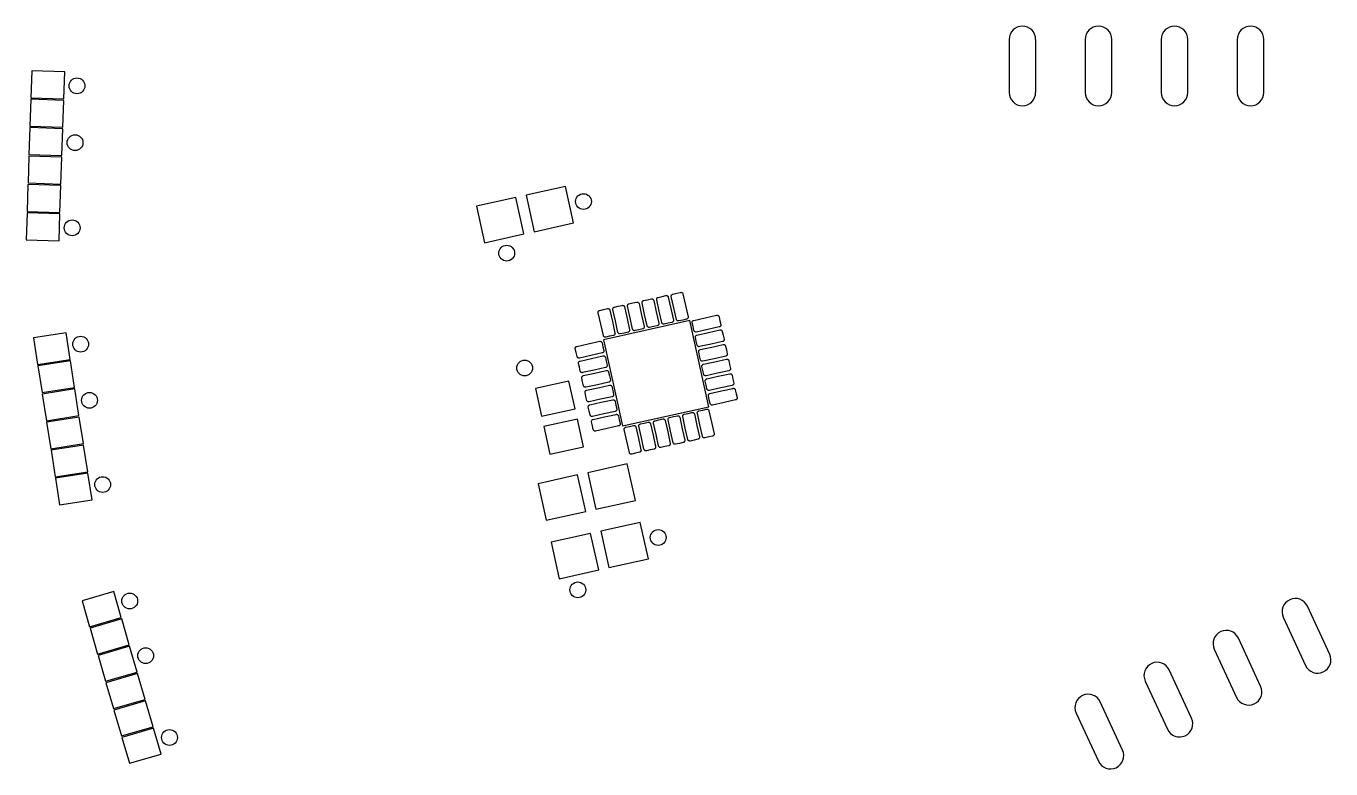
# Model space of a CAD drawing. Header units: millimetres. Extents: x 205 to 339, y 437 to 917.
# Drawn here: x 278.58 to 322.15, y 892.44 to 917.26 of the extents above; entities that cross this region are included whole.
import ezdxf

# ---------------------------------------------------------------- set-up
doc = ezdxf.new("R2010")
doc.units = ezdxf.units.MM
doc.header["$MEASUREMENT"] = 0
doc.layers.add('29_top stop', color=18, linetype='Continuous', true_color=0x000000)

msp = doc.modelspace()

# ---------------------------------------------------------------- linework, layer by layer
at = {"layer": '29_top stop'}
for points in [[(311.407, 916.813), (311.407, 915.039)], [(312.294, 915.039), (312.294, 916.813)], [(313.947, 916.813), (313.947, 915.039)], [(314.834, 915.039), (314.834, 916.813)], [(316.487, 916.813), (316.487, 915.039)], [(317.374, 915.039), (317.374, 916.813)], [(319.027, 916.813), (319.027, 915.039)], [(319.914, 915.039), (319.914, 916.813)], [(299.2, 908.084), (299.33, 908.113)], [(299.33, 908.113), (299.459, 908.142)], [(299.723, 907.731), (299.638, 908.114)], [(299.688, 908.193), (299.818, 908.222)], [(299.818, 908.222), (299.947, 908.25)], [(300.026, 908.2), (300.111, 907.817)], [(300.211, 907.839), (300.126, 908.222)], [(300.176, 908.302), (300.306, 908.33)], [(300.306, 908.33), (300.435, 908.359)], [(300.514, 908.309), (300.6, 907.926)], [(297.771, 907.296), (297.686, 907.68)], [(297.736, 907.759), (297.865, 907.787)], [(297.865, 907.787), (297.995, 907.816)], [(298.074, 907.766), (298.159, 907.383)], [(298.259, 907.405), (298.174, 907.788)], [(298.224, 907.867), (298.354, 907.896)], [(298.354, 907.896), (298.483, 907.925)], [(298.562, 907.874), (298.647, 907.491)], [(298.747, 907.514), (298.662, 907.897)], [(298.712, 907.976), (298.842, 908.005)], [(298.842, 908.005), (298.971, 908.033)], [(299.05, 907.983), (299.135, 907.6)], [(299.235, 907.622), (299.15, 908.005)], [(299.538, 908.092), (299.623, 907.708)], [(299.623, 907.708), (299.709, 907.325)], [(299.809, 907.348), (299.723, 907.731)], [(300.111, 907.817), (300.197, 907.434)], [(300.297, 907.456), (300.211, 907.839)], [(300.6, 907.926), (300.685, 907.542)], [(297.856, 906.913), (297.771, 907.296)], [(298.159, 907.383), (298.244, 907)], [(298.344, 907.022), (298.259, 907.405)], [(298.647, 907.491), (298.732, 907.108)], [(298.832, 907.13), (298.747, 907.514)], [(299.135, 907.6), (299.221, 907.217)], [(299.32, 907.239), (299.235, 907.622)], [(299.658, 907.246), (299.529, 907.217)], [(300.017, 907.326), (299.888, 907.297)], [(300.146, 907.355), (300.017, 907.326)], [(300.505, 907.435), (300.376, 907.406)], [(300.634, 907.463), (300.505, 907.435)], [(300.853, 907.214), (300.824, 907.343)], [(300.874, 907.422), (301.257, 907.507)], [(301.257, 907.507), (301.64, 907.592)], [(301.72, 907.542), (301.748, 907.413)], [(301.748, 907.413), (301.777, 907.283)], [(298.065, 906.892), (297.935, 906.863)], [(298.194, 906.92), (298.065, 906.892)], [(298.553, 907), (298.423, 906.972)], [(298.682, 907.029), (298.553, 907)], [(299.041, 907.109), (298.912, 907.08)], [(299.17, 907.138), (299.041, 907.109)], [(299.529, 907.217), (299.4, 907.189)], [(300.881, 907.084), (300.853, 907.214)], [(300.961, 906.725), (300.932, 906.855)], [(301.344, 907.119), (300.96, 907.034)], [(300.983, 906.934), (301.366, 907.019)], [(301.727, 907.204), (301.344, 907.119)], [(301.366, 907.019), (301.749, 907.104)], [(301.828, 907.054), (301.857, 906.925)], [(301.857, 906.925), (301.886, 906.795)], [(296.948, 906.345), (296.919, 906.474)], [(296.97, 906.553), (297.353, 906.639)], [(297.353, 906.639), (297.736, 906.724)], [(297.815, 906.674), (297.844, 906.544)], [(297.844, 906.544), (297.872, 906.415)], [(300.99, 906.596), (300.961, 906.725)], [(301.07, 906.237), (301.041, 906.367)], [(301.452, 906.631), (301.069, 906.546)], [(301.091, 906.446), (301.474, 906.531)], [(301.835, 906.716), (301.452, 906.631)], [(301.474, 906.531), (301.858, 906.616)], [(301.937, 906.566), (301.965, 906.437)], [(301.965, 906.437), (301.994, 906.307)], [(296.977, 906.216), (296.948, 906.345)], [(297.057, 905.857), (297.028, 905.986)], [(297.439, 906.251), (297.056, 906.165)], [(297.078, 906.065), (297.461, 906.151)], [(297.822, 906.336), (297.439, 906.251)], [(297.461, 906.151), (297.844, 906.236)], [(297.924, 906.186), (297.952, 906.056)], [(297.952, 906.056), (297.981, 905.927)], [(301.098, 906.108), (301.07, 906.237)], [(301.561, 906.143), (301.178, 906.058)], [(301.2, 905.958), (301.583, 906.043)], [(301.944, 906.228), (301.561, 906.143)], [(301.583, 906.043), (301.966, 906.128)], [(302.045, 906.078), (302.074, 905.949)], [(302.074, 905.949), (302.103, 905.819)], [(297.085, 905.728), (297.057, 905.857)], [(297.165, 905.369), (297.136, 905.498)], [(297.548, 905.762), (297.164, 905.677)], [(297.187, 905.577), (297.57, 905.663)], [(297.931, 905.848), (297.548, 905.762)], [(297.57, 905.663), (297.953, 905.748)], [(298.032, 905.697), (298.061, 905.568)], [(298.061, 905.568), (298.09, 905.439)], [(301.178, 905.749), (301.15, 905.879)], [(301.207, 905.62), (301.178, 905.749)], [(301.669, 905.655), (301.286, 905.57)], [(301.308, 905.47), (301.692, 905.555)], [(302.052, 905.74), (301.669, 905.655)], [(301.692, 905.555), (302.075, 905.64)], [(302.154, 905.59), (302.183, 905.461)], [(297.194, 905.24), (297.165, 905.369)], [(297.656, 905.274), (297.273, 905.189)], [(297.295, 905.089), (297.678, 905.174)], [(298.039, 905.36), (297.656, 905.274)], [(297.678, 905.174), (298.062, 905.26)], [(298.141, 905.209), (298.169, 905.08)], [(298.169, 905.08), (298.198, 904.951)], [(301.287, 905.261), (301.258, 905.391)], [(301.316, 905.132), (301.287, 905.261)], [(301.778, 905.167), (301.395, 905.082)], [(301.417, 904.982), (301.8, 905.067)], [(302.161, 905.252), (301.778, 905.167)], [(301.8, 905.067), (302.183, 905.152)], [(302.183, 905.461), (302.211, 905.331)], [(302.262, 905.102), (302.291, 904.972)], [(297.274, 904.881), (297.245, 905.01)], [(297.302, 904.751), (297.274, 904.881)], [(297.765, 904.786), (297.382, 904.701)], [(297.404, 904.601), (297.787, 904.686)], [(298.148, 904.872), (297.765, 904.786)], [(297.787, 904.686), (298.17, 904.772)], [(298.249, 904.721), (298.278, 904.592)], [(301.395, 904.773), (301.367, 904.903)], [(301.424, 904.644), (301.395, 904.773)], [(301.886, 904.679), (301.503, 904.594)], [(302.27, 904.764), (301.886, 904.679)], [(302.291, 904.972), (302.32, 904.843)], [(297.382, 904.393), (297.354, 904.522)], [(297.411, 904.263), (297.382, 904.393)], [(297.873, 904.298), (297.49, 904.213)], [(297.512, 904.113), (297.896, 904.198)], [(298.256, 904.384), (297.873, 904.298)], [(297.896, 904.198), (298.279, 904.284)], [(298.278, 904.592), (298.307, 904.463)], [(298.358, 904.233), (298.387, 904.104)], [(300.069, 904.18), (300.198, 904.209)], [(300.198, 904.209), (300.328, 904.237)], [(300.407, 904.187), (300.492, 903.804)], [(300.592, 903.826), (300.507, 904.209)], [(300.557, 904.288), (300.686, 904.317)], [(300.686, 904.317), (300.816, 904.346)], [(300.895, 904.296), (300.98, 903.912)], [(301.08, 903.935), (300.995, 904.318)], [(301.045, 904.397), (301.174, 904.426)], [(301.174, 904.426), (301.304, 904.454)], [(301.383, 904.404), (301.468, 904.021)], [(297.491, 903.905), (297.462, 904.034)], [(297.52, 903.775), (297.491, 903.905)], [(297.982, 903.81), (297.599, 903.725)], [(298.365, 903.895), (297.982, 903.81)], [(298.387, 904.104), (298.415, 903.975)], [(298.64, 903.392), (298.554, 903.775)], [(298.605, 903.854), (298.734, 903.883)], [(298.734, 903.883), (298.863, 903.912)], [(298.943, 903.861), (299.028, 903.478)], [(299.128, 903.5), (299.042, 903.884)], [(299.093, 903.963), (299.222, 903.991)], [(299.222, 903.991), (299.351, 904.02)], [(299.431, 903.97), (299.516, 903.587)], [(299.616, 903.609), (299.531, 903.992)], [(299.581, 904.071), (299.71, 904.1)], [(299.71, 904.1), (299.84, 904.129)], [(299.919, 904.078), (300.004, 903.695)], [(300.104, 903.718), (300.019, 904.101)], [(300.492, 903.804), (300.577, 903.421)], [(300.677, 903.443), (300.592, 903.826)], [(300.98, 903.912), (301.065, 903.529)], [(301.165, 903.552), (301.08, 903.935)], [(301.468, 904.021), (301.553, 903.638)], [(298.725, 903.009), (298.64, 903.392)], [(299.028, 903.478), (299.113, 903.095)], [(299.213, 903.117), (299.128, 903.5)], [(299.516, 903.587), (299.601, 903.204)], [(299.701, 903.226), (299.616, 903.609)], [(300.004, 903.695), (300.089, 903.312)], [(300.189, 903.334), (300.104, 903.718)], [(300.398, 903.313), (300.268, 903.284)], [(300.527, 903.342), (300.398, 903.313)], [(300.886, 903.421), (300.756, 903.393)], [(301.015, 903.45), (300.886, 903.421)], [(301.374, 903.53), (301.244, 903.501)], [(301.503, 903.559), (301.374, 903.53)], [(298.933, 902.987), (298.804, 902.958)], [(299.063, 903.016), (298.933, 902.987)], [(299.421, 903.096), (299.292, 903.067)], [(299.551, 903.125), (299.421, 903.096)], [(299.909, 903.204), (299.78, 903.176)], [(300.039, 903.233), (299.909, 903.204)], [(322.112, 896.264), (321.368, 897.874)], [(320.562, 897.502), (321.307, 895.892)], [(319.807, 895.198), (319.062, 896.808)], [(318.257, 896.436), (319.002, 894.826)], [(317.501, 894.132), (316.757, 895.742)], [(315.952, 895.37), (316.696, 893.76)], [(315.196, 893.066), (314.451, 894.676)], [(313.646, 894.304), (314.391, 892.694)]]:
    msp.add_lwpolyline(points, dxfattribs=at)
for points in [[(279.838, 914.825), (279.868, 915.725), (278.769, 915.762), (278.738, 914.863)], [(279.806, 913.876), (279.836, 914.775), (278.737, 914.813), (278.706, 913.913)], [(279.774, 912.927), (279.804, 913.826), (278.705, 913.863), (278.674, 912.964)], [(279.742, 911.977), (279.772, 912.877), (278.673, 912.914), (278.642, 912.014)], [(279.71, 911.028), (279.74, 911.927), (278.641, 911.964), (278.61, 911.065)], [(296.863, 910.68), (296.592, 911.9), (295.274, 911.607), (295.546, 910.387)], [(295.204, 910.311), (294.933, 911.531), (293.615, 911.238), (293.886, 910.018)], [(279.678, 910.078), (279.708, 910.978), (278.609, 911.015), (278.578, 910.115)], [(301.38, 904.539), (300.739, 907.419), (297.859, 906.778), (298.5, 903.899)], [(280.05, 906.119), (279.911, 907.009), (278.824, 906.839), (278.963, 905.949)], [(280.197, 905.181), (280.058, 906.07), (278.971, 905.9), (279.11, 905.011)], [(280.344, 904.242), (280.205, 905.131), (279.118, 904.961), (279.257, 904.072)], [(296.914, 904.468), (296.707, 905.395), (295.585, 905.145), (295.791, 904.218)], [(280.491, 903.304), (280.352, 904.193), (279.265, 904.023), (279.404, 903.134)], [(297.196, 903.199), (296.99, 904.126), (295.867, 903.876), (296.073, 902.949)], [(280.637, 902.365), (280.498, 903.254), (279.412, 903.084), (279.551, 902.195)], [(298.926, 901.407), (298.655, 902.627), (297.337, 902.334), (297.609, 901.114)], [(280.784, 901.426), (280.645, 902.316), (279.558, 902.146), (279.697, 901.256)], [(297.267, 901.038), (296.995, 902.258), (295.678, 901.965), (295.949, 900.744)], [(297.701, 899.085), (297.43, 900.305), (296.112, 900.012), (296.383, 898.792)], [(299.361, 899.454), (299.089, 900.675), (297.771, 900.381), (298.043, 899.161)], [(281.756, 897.495), (281.505, 898.359), (280.449, 898.052), (280.7, 897.188)], [(282.022, 896.583), (281.77, 897.447), (280.714, 897.14), (280.966, 896.276)], [(282.287, 895.671), (282.036, 896.535), (280.98, 896.228), (281.231, 895.363)], [(282.553, 894.759), (282.301, 895.623), (281.245, 895.315), (281.497, 894.451)], [(282.818, 893.846), (282.567, 894.711), (281.511, 894.403), (281.762, 893.539)], [(283.084, 892.934), (282.832, 893.798), (281.776, 893.491), (282.027, 892.627)]]:
    msp.add_lwpolyline(points, close=True, dxfattribs=at)
for centre in [(280.278, 915.261), (280.214, 913.362), (297.191, 911.393), (280.118, 910.514), (294.629, 909.671), (280.401, 906.63), (295.227, 905.834), (280.694, 904.752), (281.134, 901.937), (299.689, 900.168), (297.004, 898.418), (282.039, 898.046), (282.57, 896.222), (283.366, 893.485)]:
    msp.add_circle(centre, 0.264, dxfattribs=at)
for centre, start, end in [((311.85, 916.813), 0, 180), ((314.39, 916.813), 0, 180), ((316.93, 916.813), 0, 180), ((319.47, 916.813), 0, 180), ((311.85, 915.039), 180, 360), ((314.39, 915.039), 180, 360), ((316.93, 915.039), 180, 360), ((319.47, 915.039), 180, 360), ((320.965, 897.688), 24.8177, 204.8177), ((318.66, 896.622), 24.8177, 204.8177), ((316.354, 895.556), 24.8177, 204.8177), ((321.71, 896.078), 204.8177, 24.8177), ((319.404, 895.012), 204.8177, 24.8177), ((314.049, 894.49), 24.8177, 204.8177), ((317.099, 893.946), 204.8177, 24.8177), ((314.793, 892.88), 204.8177, 24.8177)]:
    msp.add_arc(centre, 0.443, start, end, dxfattribs=at)
for points, knots in [([(299.459, 908.142), (299.468, 908.144), (299.485, 908.144), (299.512, 908.134), (299.531, 908.114), (299.537, 908.098), (299.538, 908.092)], [2.6461067, 2.6461067, 2.6461067, 2.6461067, 2.6722453, 2.6978442, 2.7306065, 2.7495084, 2.7495084, 2.7495084, 2.7495084]), ([(299.638, 908.114), (299.637, 908.12), (299.635, 908.137), (299.644, 908.163), (299.664, 908.184), (299.68, 908.191), (299.688, 908.193)], [2.277705, 2.277705, 2.277705, 2.277705, 2.2966068, 2.3293692, 2.3549681, 2.3811067, 2.3811067, 2.3811067, 2.3811067]), ([(299.947, 908.25), (299.956, 908.252), (299.973, 908.253), (300, 908.242), (300.019, 908.223), (300.025, 908.206), (300.026, 908.2)], [2.6461067, 2.6461067, 2.6461067, 2.6461067, 2.6722453, 2.6978442, 2.7306065, 2.7495084, 2.7495084, 2.7495084, 2.7495084]), ([(300.126, 908.222), (300.125, 908.229), (300.123, 908.246), (300.132, 908.272), (300.152, 908.292), (300.168, 908.299), (300.176, 908.302)], [2.277705, 2.277705, 2.277705, 2.277705, 2.2966068, 2.3293692, 2.3549681, 2.3811067, 2.3811067, 2.3811067, 2.3811067]), ([(300.435, 908.359), (300.444, 908.361), (300.461, 908.361), (300.488, 908.351), (300.507, 908.331), (300.513, 908.315), (300.514, 908.309)], [2.6461067, 2.6461067, 2.6461067, 2.6461067, 2.6722453, 2.6978442, 2.7306065, 2.7495084, 2.7495084, 2.7495084, 2.7495084]), ([(297.686, 907.68), (297.685, 907.686), (297.683, 907.703), (297.692, 907.729), (297.711, 907.75), (297.728, 907.757), (297.736, 907.759)], [2.277705, 2.277705, 2.277705, 2.277705, 2.2966068, 2.3293692, 2.3549681, 2.3811067, 2.3811067, 2.3811067, 2.3811067]), ([(297.995, 907.816), (298.003, 907.818), (298.021, 907.819), (298.048, 907.808), (298.066, 907.788), (298.073, 907.772), (298.074, 907.766)], [2.6461067, 2.6461067, 2.6461067, 2.6461067, 2.6722453, 2.6978442, 2.7306065, 2.7495084, 2.7495084, 2.7495084, 2.7495084]), ([(298.174, 907.788), (298.173, 907.794), (298.171, 907.812), (298.18, 907.837), (298.199, 907.858), (298.216, 907.865), (298.224, 907.867)], [2.277705, 2.277705, 2.277705, 2.277705, 2.2966068, 2.3293692, 2.3549681, 2.3811067, 2.3811067, 2.3811067, 2.3811067]), ([(298.483, 907.925), (298.491, 907.927), (298.509, 907.927), (298.536, 907.917), (298.555, 907.897), (298.561, 907.881), (298.562, 907.874)], [2.6461067, 2.6461067, 2.6461067, 2.6461067, 2.6722453, 2.6978442, 2.7306065, 2.7495084, 2.7495084, 2.7495084, 2.7495084]), ([(298.662, 907.897), (298.661, 907.903), (298.659, 907.92), (298.668, 907.946), (298.688, 907.967), (298.704, 907.974), (298.712, 907.976)], [2.277705, 2.277705, 2.277705, 2.277705, 2.2966068, 2.3293692, 2.3549681, 2.3811067, 2.3811067, 2.3811067, 2.3811067]), ([(298.971, 908.033), (298.979, 908.035), (298.997, 908.036), (299.024, 908.025), (299.043, 908.006), (299.049, 907.989), (299.05, 907.983)], [2.6461067, 2.6461067, 2.6461067, 2.6461067, 2.6722453, 2.6978442, 2.7306065, 2.7495084, 2.7495084, 2.7495084, 2.7495084]), ([(299.15, 908.005), (299.149, 908.011), (299.147, 908.029), (299.156, 908.054), (299.176, 908.075), (299.192, 908.082), (299.2, 908.084)], [2.277705, 2.277705, 2.277705, 2.277705, 2.2966068, 2.3293692, 2.3549681, 2.3811067, 2.3811067, 2.3811067, 2.3811067]), ([(299.4, 907.189), (299.391, 907.187), (299.373, 907.186), (299.346, 907.197), (299.328, 907.216), (299.322, 907.233), (299.32, 907.239)], [1.3893033, 1.3893033, 1.3893033, 1.3893033, 1.4154419, 1.4410409, 1.4738032, 1.492705, 1.492705, 1.492705, 1.492705]), ([(299.709, 907.325), (299.71, 907.319), (299.711, 907.302), (299.703, 907.276), (299.683, 907.255), (299.667, 907.248), (299.658, 907.246)], [1.0209017, 1.0209017, 1.0209017, 1.0209017, 1.0398035, 1.0725658, 1.0981648, 1.1243033, 1.1243033, 1.1243033, 1.1243033]), ([(299.888, 907.297), (299.879, 907.295), (299.861, 907.295), (299.835, 907.305), (299.816, 907.325), (299.81, 907.341), (299.809, 907.348)], [1.3893033, 1.3893033, 1.3893033, 1.3893033, 1.4154419, 1.4410409, 1.4738032, 1.492705, 1.492705, 1.492705, 1.492705]), ([(300.197, 907.434), (300.198, 907.428), (300.199, 907.41), (300.191, 907.385), (300.171, 907.364), (300.155, 907.357), (300.146, 907.355)], [1.0209017, 1.0209017, 1.0209017, 1.0209017, 1.0398035, 1.0725658, 1.0981648, 1.1243033, 1.1243033, 1.1243033, 1.1243033]), ([(300.376, 907.406), (300.367, 907.404), (300.349, 907.403), (300.323, 907.414), (300.304, 907.434), (300.298, 907.45), (300.297, 907.456)], [1.3893033, 1.3893033, 1.3893033, 1.3893033, 1.4154419, 1.4410409, 1.4738032, 1.492705, 1.492705, 1.492705, 1.492705]), ([(300.685, 907.542), (300.686, 907.536), (300.688, 907.519), (300.679, 907.493), (300.659, 907.472), (300.643, 907.465), (300.634, 907.463)], [1.0209017, 1.0209017, 1.0209017, 1.0209017, 1.0398035, 1.0725658, 1.0981648, 1.1243033, 1.1243033, 1.1243033, 1.1243033]), ([(300.824, 907.343), (300.822, 907.351), (300.821, 907.369), (300.832, 907.396), (300.852, 907.415), (300.868, 907.421), (300.874, 907.422)], [1.3893033, 1.3893033, 1.3893033, 1.3893033, 1.4154419, 1.4410409, 1.4738032, 1.492705, 1.492705, 1.492705, 1.492705]), ([(301.64, 907.592), (301.647, 907.594), (301.664, 907.595), (301.69, 907.587), (301.71, 907.567), (301.717, 907.551), (301.72, 907.542)], [2.277705, 2.277705, 2.277705, 2.277705, 2.2966068, 2.3293692, 2.3549681, 2.3811067, 2.3811067, 2.3811067, 2.3811067]), ([(301.777, 907.283), (301.779, 907.275), (301.779, 907.257), (301.769, 907.23), (301.749, 907.212), (301.733, 907.206), (301.727, 907.204)], [2.6461067, 2.6461067, 2.6461067, 2.6461067, 2.6722453, 2.6978442, 2.7306065, 2.7495084, 2.7495084, 2.7495084, 2.7495084]), ([(297.935, 906.863), (297.927, 906.861), (297.909, 906.861), (297.882, 906.871), (297.864, 906.891), (297.858, 906.907), (297.856, 906.913)], [1.3893033, 1.3893033, 1.3893033, 1.3893033, 1.4154419, 1.4410409, 1.4738032, 1.492705, 1.492705, 1.492705, 1.492705]), ([(298.244, 907), (298.246, 906.993), (298.247, 906.976), (298.239, 906.95), (298.219, 906.93), (298.203, 906.923), (298.194, 906.92)], [1.0209017, 1.0209017, 1.0209017, 1.0209017, 1.0398035, 1.0725658, 1.0981648, 1.1243033, 1.1243033, 1.1243033, 1.1243033]), ([(298.423, 906.972), (298.415, 906.97), (298.397, 906.969), (298.37, 906.98), (298.352, 906.999), (298.346, 907.016), (298.344, 907.022)], [1.3893033, 1.3893033, 1.3893033, 1.3893033, 1.4154419, 1.4410409, 1.4738032, 1.492705, 1.492705, 1.492705, 1.492705]), ([(298.732, 907.108), (298.734, 907.102), (298.735, 907.085), (298.727, 907.059), (298.707, 907.038), (298.691, 907.031), (298.682, 907.029)], [1.0209017, 1.0209017, 1.0209017, 1.0209017, 1.0398035, 1.0725658, 1.0981648, 1.1243033, 1.1243033, 1.1243033, 1.1243033]), ([(298.912, 907.08), (298.903, 907.078), (298.885, 907.078), (298.858, 907.088), (298.84, 907.108), (298.834, 907.124), (298.832, 907.13)], [1.3893033, 1.3893033, 1.3893033, 1.3893033, 1.4154419, 1.4410409, 1.4738032, 1.492705, 1.492705, 1.492705, 1.492705]), ([(299.221, 907.217), (299.222, 907.211), (299.223, 907.193), (299.215, 907.168), (299.195, 907.147), (299.179, 907.14), (299.17, 907.138)], [1.0209017, 1.0209017, 1.0209017, 1.0209017, 1.0398035, 1.0725658, 1.0981648, 1.1243033, 1.1243033, 1.1243033, 1.1243033]), ([(300.96, 907.034), (300.954, 907.033), (300.937, 907.031), (300.911, 907.04), (300.89, 907.059), (300.883, 907.076), (300.881, 907.084)], [1.0209017, 1.0209017, 1.0209017, 1.0209017, 1.0398035, 1.0725658, 1.0981648, 1.1243033, 1.1243033, 1.1243033, 1.1243033]), ([(300.932, 906.855), (300.931, 906.863), (300.93, 906.881), (300.941, 906.908), (300.96, 906.926), (300.977, 906.933), (300.983, 906.934)], [1.3893033, 1.3893033, 1.3893033, 1.3893033, 1.4154419, 1.4410409, 1.4738032, 1.492705, 1.492705, 1.492705, 1.492705]), ([(301.749, 907.104), (301.755, 907.106), (301.773, 907.107), (301.798, 907.099), (301.819, 907.079), (301.826, 907.063), (301.828, 907.054)], [2.277705, 2.277705, 2.277705, 2.277705, 2.2966068, 2.3293692, 2.3549681, 2.3811067, 2.3811067, 2.3811067, 2.3811067]), ([(301.886, 906.795), (301.887, 906.787), (301.888, 906.769), (301.877, 906.742), (301.858, 906.724), (301.841, 906.718), (301.835, 906.716)], [2.6461067, 2.6461067, 2.6461067, 2.6461067, 2.6722453, 2.6978442, 2.7306065, 2.7495084, 2.7495084, 2.7495084, 2.7495084]), ([(296.919, 906.474), (296.917, 906.483), (296.917, 906.501), (296.927, 906.527), (296.947, 906.546), (296.963, 906.552), (296.97, 906.553)], [1.3893033, 1.3893033, 1.3893033, 1.3893033, 1.4154419, 1.4410409, 1.4738032, 1.492705, 1.492705, 1.492705, 1.492705]), ([(297.736, 906.724), (297.742, 906.725), (297.759, 906.727), (297.785, 906.718), (297.806, 906.698), (297.813, 906.682), (297.815, 906.674)], [2.277705, 2.277705, 2.277705, 2.277705, 2.2966068, 2.3293692, 2.3549681, 2.3811067, 2.3811067, 2.3811067, 2.3811067]), ([(297.872, 906.415), (297.874, 906.406), (297.875, 906.389), (297.864, 906.362), (297.845, 906.343), (297.828, 906.337), (297.822, 906.336)], [2.6461067, 2.6461067, 2.6461067, 2.6461067, 2.6722453, 2.6978442, 2.7306065, 2.7495084, 2.7495084, 2.7495084, 2.7495084]), ([(301.069, 906.546), (301.063, 906.545), (301.045, 906.543), (301.02, 906.552), (300.999, 906.571), (300.992, 906.588), (300.99, 906.596)], [1.0209017, 1.0209017, 1.0209017, 1.0209017, 1.0398035, 1.0725658, 1.0981648, 1.1243033, 1.1243033, 1.1243033, 1.1243033]), ([(301.041, 906.367), (301.039, 906.375), (301.039, 906.393), (301.049, 906.42), (301.069, 906.438), (301.085, 906.444), (301.091, 906.446)], [1.3893033, 1.3893033, 1.3893033, 1.3893033, 1.4154419, 1.4410409, 1.4738032, 1.492705, 1.492705, 1.492705, 1.492705]), ([(301.858, 906.616), (301.864, 906.618), (301.881, 906.619), (301.907, 906.611), (301.928, 906.591), (301.935, 906.574), (301.937, 906.566)], [2.277705, 2.277705, 2.277705, 2.277705, 2.2966068, 2.3293692, 2.3549681, 2.3811067, 2.3811067, 2.3811067, 2.3811067]), ([(297.056, 906.165), (297.05, 906.164), (297.032, 906.163), (297.007, 906.171), (296.986, 906.191), (296.979, 906.207), (296.977, 906.216)], [1.0209017, 1.0209017, 1.0209017, 1.0209017, 1.0398035, 1.0725658, 1.0981648, 1.1243033, 1.1243033, 1.1243033, 1.1243033]), ([(297.028, 905.986), (297.026, 905.995), (297.025, 906.013), (297.036, 906.039), (297.056, 906.058), (297.072, 906.064), (297.078, 906.065)], [1.3893033, 1.3893033, 1.3893033, 1.3893033, 1.4154419, 1.4410409, 1.4738032, 1.492705, 1.492705, 1.492705, 1.492705]), ([(297.844, 906.236), (297.851, 906.237), (297.868, 906.239), (297.894, 906.23), (297.914, 906.21), (297.922, 906.194), (297.924, 906.186)], [2.277705, 2.277705, 2.277705, 2.277705, 2.2966068, 2.3293692, 2.3549681, 2.3811067, 2.3811067, 2.3811067, 2.3811067]), ([(297.981, 905.927), (297.983, 905.918), (297.983, 905.901), (297.973, 905.874), (297.953, 905.855), (297.937, 905.849), (297.931, 905.848)], [2.6461067, 2.6461067, 2.6461067, 2.6461067, 2.6722453, 2.6978442, 2.7306065, 2.7495084, 2.7495084, 2.7495084, 2.7495084]), ([(301.178, 906.058), (301.171, 906.056), (301.154, 906.055), (301.128, 906.063), (301.108, 906.083), (301.1, 906.1), (301.098, 906.108)], [1.0209017, 1.0209017, 1.0209017, 1.0209017, 1.0398035, 1.0725658, 1.0981648, 1.1243033, 1.1243033, 1.1243033, 1.1243033]), ([(301.15, 905.879), (301.148, 905.887), (301.147, 905.905), (301.158, 905.932), (301.177, 905.95), (301.194, 905.956), (301.2, 905.958)], [1.3893033, 1.3893033, 1.3893033, 1.3893033, 1.4154419, 1.4410409, 1.4738032, 1.492705, 1.492705, 1.492705, 1.492705]), ([(301.994, 906.307), (301.996, 906.299), (301.997, 906.281), (301.986, 906.254), (301.966, 906.236), (301.95, 906.23), (301.944, 906.228)], [2.6461067, 2.6461067, 2.6461067, 2.6461067, 2.6722453, 2.6978442, 2.7306065, 2.7495084, 2.7495084, 2.7495084, 2.7495084]), ([(301.966, 906.128), (301.972, 906.13), (301.99, 906.131), (302.015, 906.123), (302.036, 906.103), (302.043, 906.086), (302.045, 906.078)], [2.277705, 2.277705, 2.277705, 2.277705, 2.2966068, 2.3293692, 2.3549681, 2.3811067, 2.3811067, 2.3811067, 2.3811067]), ([(297.164, 905.677), (297.158, 905.676), (297.141, 905.674), (297.115, 905.683), (297.094, 905.703), (297.087, 905.719), (297.085, 905.728)], [1.0209017, 1.0209017, 1.0209017, 1.0209017, 1.0398035, 1.0725658, 1.0981648, 1.1243033, 1.1243033, 1.1243033, 1.1243033]), ([(297.136, 905.498), (297.135, 905.507), (297.134, 905.524), (297.145, 905.551), (297.164, 905.57), (297.181, 905.576), (297.187, 905.577)], [1.3893033, 1.3893033, 1.3893033, 1.3893033, 1.4154419, 1.4410409, 1.4738032, 1.492705, 1.492705, 1.492705, 1.492705]), ([(297.953, 905.748), (297.959, 905.749), (297.977, 905.751), (298.002, 905.742), (298.023, 905.722), (298.03, 905.706), (298.032, 905.697)], [2.277705, 2.277705, 2.277705, 2.277705, 2.2966068, 2.3293692, 2.3549681, 2.3811067, 2.3811067, 2.3811067, 2.3811067]), ([(301.286, 905.57), (301.28, 905.568), (301.263, 905.567), (301.237, 905.575), (301.216, 905.595), (301.209, 905.612), (301.207, 905.62)], [1.0209017, 1.0209017, 1.0209017, 1.0209017, 1.0398035, 1.0725658, 1.0981648, 1.1243033, 1.1243033, 1.1243033, 1.1243033]), ([(302.103, 905.819), (302.105, 905.811), (302.105, 905.793), (302.095, 905.766), (302.075, 905.748), (302.059, 905.742), (302.052, 905.74)], [2.6461067, 2.6461067, 2.6461067, 2.6461067, 2.6722453, 2.6978442, 2.7306065, 2.7495084, 2.7495084, 2.7495084, 2.7495084]), ([(302.075, 905.64), (302.081, 905.642), (302.098, 905.643), (302.124, 905.635), (302.145, 905.615), (302.152, 905.598), (302.154, 905.59)], [2.277705, 2.277705, 2.277705, 2.277705, 2.2966068, 2.3293692, 2.3549681, 2.3811067, 2.3811067, 2.3811067, 2.3811067]), ([(297.273, 905.189), (297.267, 905.188), (297.249, 905.186), (297.224, 905.195), (297.203, 905.215), (297.196, 905.231), (297.194, 905.24)], [1.0209017, 1.0209017, 1.0209017, 1.0209017, 1.0398035, 1.0725658, 1.0981648, 1.1243033, 1.1243033, 1.1243033, 1.1243033]), ([(297.245, 905.01), (297.243, 905.019), (297.243, 905.036), (297.253, 905.063), (297.273, 905.082), (297.289, 905.088), (297.295, 905.089)], [1.3893033, 1.3893033, 1.3893033, 1.3893033, 1.4154419, 1.4410409, 1.4738032, 1.492705, 1.492705, 1.492705, 1.492705]), ([(298.09, 905.439), (298.091, 905.43), (298.092, 905.412), (298.081, 905.386), (298.062, 905.367), (298.045, 905.361), (298.039, 905.36)], [2.6461067, 2.6461067, 2.6461067, 2.6461067, 2.6722453, 2.6978442, 2.7306065, 2.7495084, 2.7495084, 2.7495084, 2.7495084]), ([(298.062, 905.26), (298.068, 905.261), (298.085, 905.262), (298.111, 905.254), (298.132, 905.234), (298.139, 905.218), (298.141, 905.209)], [2.277705, 2.277705, 2.277705, 2.277705, 2.2966068, 2.3293692, 2.3549681, 2.3811067, 2.3811067, 2.3811067, 2.3811067]), ([(301.258, 905.391), (301.256, 905.399), (301.256, 905.417), (301.266, 905.444), (301.286, 905.462), (301.302, 905.468), (301.308, 905.47)], [1.3893033, 1.3893033, 1.3893033, 1.3893033, 1.4154419, 1.4410409, 1.4738032, 1.492705, 1.492705, 1.492705, 1.492705]), ([(301.395, 905.082), (301.389, 905.08), (301.371, 905.079), (301.346, 905.087), (301.325, 905.107), (301.318, 905.123), (301.316, 905.132)], [1.0209017, 1.0209017, 1.0209017, 1.0209017, 1.0398035, 1.0725658, 1.0981648, 1.1243033, 1.1243033, 1.1243033, 1.1243033]), ([(302.211, 905.331), (302.213, 905.323), (302.214, 905.305), (302.203, 905.278), (302.184, 905.26), (302.167, 905.253), (302.161, 905.252)], [2.6461067, 2.6461067, 2.6461067, 2.6461067, 2.6722453, 2.6978442, 2.7306065, 2.7495084, 2.7495084, 2.7495084, 2.7495084]), ([(302.183, 905.152), (302.189, 905.153), (302.207, 905.155), (302.232, 905.146), (302.253, 905.127), (302.26, 905.11), (302.262, 905.102)], [2.277705, 2.277705, 2.277705, 2.277705, 2.2966068, 2.3293692, 2.3549681, 2.3811067, 2.3811067, 2.3811067, 2.3811067]), ([(297.382, 904.701), (297.375, 904.7), (297.358, 904.698), (297.332, 904.707), (297.312, 904.727), (297.305, 904.743), (297.302, 904.751)], [1.0209017, 1.0209017, 1.0209017, 1.0209017, 1.0398035, 1.0725658, 1.0981648, 1.1243033, 1.1243033, 1.1243033, 1.1243033]), ([(298.198, 904.951), (298.2, 904.942), (298.201, 904.924), (298.19, 904.898), (298.17, 904.879), (298.154, 904.873), (298.148, 904.872)], [2.6461067, 2.6461067, 2.6461067, 2.6461067, 2.6722453, 2.6978442, 2.7306065, 2.7495084, 2.7495084, 2.7495084, 2.7495084]), ([(298.17, 904.772), (298.176, 904.773), (298.194, 904.774), (298.219, 904.766), (298.24, 904.746), (298.247, 904.73), (298.249, 904.721)], [2.277705, 2.277705, 2.277705, 2.277705, 2.2966068, 2.3293692, 2.3549681, 2.3811067, 2.3811067, 2.3811067, 2.3811067]), ([(301.367, 904.903), (301.365, 904.911), (301.364, 904.929), (301.375, 904.956), (301.394, 904.974), (301.411, 904.98), (301.417, 904.982)], [1.3893033, 1.3893033, 1.3893033, 1.3893033, 1.4154419, 1.4410409, 1.4738032, 1.492705, 1.492705, 1.492705, 1.492705]), ([(301.503, 904.594), (301.497, 904.592), (301.48, 904.591), (301.454, 904.599), (301.433, 904.619), (301.426, 904.635), (301.424, 904.644)], [1.0209017, 1.0209017, 1.0209017, 1.0209017, 1.0398035, 1.0725658, 1.0981648, 1.1243033, 1.1243033, 1.1243033, 1.1243033]), ([(302.32, 904.843), (302.322, 904.835), (302.322, 904.817), (302.312, 904.79), (302.292, 904.771), (302.276, 904.765), (302.27, 904.764)], [2.6461067, 2.6461067, 2.6461067, 2.6461067, 2.6722453, 2.6978442, 2.7306065, 2.7495084, 2.7495084, 2.7495084, 2.7495084]), ([(297.354, 904.522), (297.352, 904.531), (297.351, 904.548), (297.362, 904.575), (297.381, 904.594), (297.398, 904.6), (297.404, 904.601)], [1.3893033, 1.3893033, 1.3893033, 1.3893033, 1.4154419, 1.4410409, 1.4738032, 1.492705, 1.492705, 1.492705, 1.492705]), ([(297.49, 904.213), (297.484, 904.212), (297.467, 904.21), (297.441, 904.219), (297.42, 904.239), (297.413, 904.255), (297.411, 904.263)], [1.0209017, 1.0209017, 1.0209017, 1.0209017, 1.0398035, 1.0725658, 1.0981648, 1.1243033, 1.1243033, 1.1243033, 1.1243033]), ([(298.307, 904.463), (298.309, 904.454), (298.309, 904.436), (298.299, 904.409), (298.279, 904.391), (298.263, 904.385), (298.256, 904.384)], [2.6461067, 2.6461067, 2.6461067, 2.6461067, 2.6722453, 2.6978442, 2.7306065, 2.7495084, 2.7495084, 2.7495084, 2.7495084]), ([(298.279, 904.284), (298.285, 904.285), (298.302, 904.286), (298.328, 904.278), (298.349, 904.258), (298.356, 904.242), (298.358, 904.233)], [2.277705, 2.277705, 2.277705, 2.277705, 2.2966068, 2.3293692, 2.3549681, 2.3811067, 2.3811067, 2.3811067, 2.3811067]), ([(300.019, 904.101), (300.017, 904.107), (300.016, 904.124), (300.024, 904.15), (300.044, 904.171), (300.06, 904.178), (300.069, 904.18)], [2.277705, 2.277705, 2.277705, 2.277705, 2.2966068, 2.3293692, 2.3549681, 2.3811067, 2.3811067, 2.3811067, 2.3811067]), ([(300.328, 904.237), (300.336, 904.239), (300.354, 904.24), (300.381, 904.229), (300.399, 904.21), (300.405, 904.193), (300.407, 904.187)], [2.6461067, 2.6461067, 2.6461067, 2.6461067, 2.6722453, 2.6978442, 2.7306065, 2.7495084, 2.7495084, 2.7495084, 2.7495084]), ([(300.507, 904.209), (300.505, 904.215), (300.504, 904.233), (300.512, 904.258), (300.532, 904.279), (300.549, 904.286), (300.557, 904.288)], [2.277705, 2.277705, 2.277705, 2.277705, 2.2966068, 2.3293692, 2.3549681, 2.3811067, 2.3811067, 2.3811067, 2.3811067]), ([(300.816, 904.346), (300.824, 904.348), (300.842, 904.348), (300.869, 904.338), (300.887, 904.318), (300.893, 904.302), (300.895, 904.296)], [2.6461067, 2.6461067, 2.6461067, 2.6461067, 2.6722453, 2.6978442, 2.7306065, 2.7495084, 2.7495084, 2.7495084, 2.7495084]), ([(300.995, 904.318), (300.993, 904.324), (300.992, 904.341), (301, 904.367), (301.02, 904.388), (301.037, 904.395), (301.045, 904.397)], [2.277705, 2.277705, 2.277705, 2.277705, 2.2966068, 2.3293692, 2.3549681, 2.3811067, 2.3811067, 2.3811067, 2.3811067]), ([(301.304, 904.454), (301.312, 904.456), (301.33, 904.457), (301.357, 904.446), (301.375, 904.427), (301.381, 904.41), (301.383, 904.404)], [2.6461067, 2.6461067, 2.6461067, 2.6461067, 2.6722453, 2.6978442, 2.7306065, 2.7495084, 2.7495084, 2.7495084, 2.7495084]), ([(297.462, 904.034), (297.46, 904.043), (297.46, 904.06), (297.47, 904.087), (297.49, 904.106), (297.506, 904.112), (297.512, 904.113)], [1.3893033, 1.3893033, 1.3893033, 1.3893033, 1.4154419, 1.4410409, 1.4738032, 1.492705, 1.492705, 1.492705, 1.492705]), ([(297.599, 903.725), (297.593, 903.724), (297.575, 903.722), (297.55, 903.731), (297.529, 903.751), (297.522, 903.767), (297.52, 903.775)], [1.0209017, 1.0209017, 1.0209017, 1.0209017, 1.0398035, 1.0725658, 1.0981648, 1.1243033, 1.1243033, 1.1243033, 1.1243033]), ([(298.415, 903.975), (298.417, 903.966), (298.418, 903.948), (298.407, 903.921), (298.388, 903.903), (298.371, 903.897), (298.365, 903.895)], [2.6461067, 2.6461067, 2.6461067, 2.6461067, 2.6722453, 2.6978442, 2.7306065, 2.7495084, 2.7495084, 2.7495084, 2.7495084]), ([(298.554, 903.775), (298.553, 903.781), (298.552, 903.799), (298.56, 903.824), (298.58, 903.845), (298.596, 903.852), (298.605, 903.854)], [2.277705, 2.277705, 2.277705, 2.277705, 2.2966068, 2.3293692, 2.3549681, 2.3811067, 2.3811067, 2.3811067, 2.3811067]), ([(298.863, 903.912), (298.872, 903.913), (298.89, 903.914), (298.917, 903.903), (298.935, 903.884), (298.941, 903.867), (298.943, 903.861)], [2.6461067, 2.6461067, 2.6461067, 2.6461067, 2.6722453, 2.6978442, 2.7306065, 2.7495084, 2.7495084, 2.7495084, 2.7495084]), ([(299.042, 903.884), (299.041, 903.89), (299.04, 903.907), (299.048, 903.933), (299.068, 903.954), (299.084, 903.961), (299.093, 903.963)], [2.277705, 2.277705, 2.277705, 2.277705, 2.2966068, 2.3293692, 2.3549681, 2.3811067, 2.3811067, 2.3811067, 2.3811067]), ([(299.351, 904.02), (299.36, 904.022), (299.378, 904.023), (299.405, 904.012), (299.423, 903.992), (299.429, 903.976), (299.431, 903.97)], [2.6461067, 2.6461067, 2.6461067, 2.6461067, 2.6722453, 2.6978442, 2.7306065, 2.7495084, 2.7495084, 2.7495084, 2.7495084]), ([(299.531, 903.992), (299.529, 903.998), (299.528, 904.016), (299.536, 904.041), (299.556, 904.062), (299.572, 904.069), (299.581, 904.071)], [2.277705, 2.277705, 2.277705, 2.277705, 2.2966068, 2.3293692, 2.3549681, 2.3811067, 2.3811067, 2.3811067, 2.3811067]), ([(299.84, 904.129), (299.848, 904.131), (299.866, 904.131), (299.893, 904.121), (299.911, 904.101), (299.917, 904.085), (299.919, 904.078)], [2.6461067, 2.6461067, 2.6461067, 2.6461067, 2.6722453, 2.6978442, 2.7306065, 2.7495084, 2.7495084, 2.7495084, 2.7495084]), ([(300.089, 903.312), (300.09, 903.306), (300.092, 903.289), (300.083, 903.263), (300.064, 903.242), (300.047, 903.235), (300.039, 903.233)], [1.0209017, 1.0209017, 1.0209017, 1.0209017, 1.0398035, 1.0725658, 1.0981648, 1.1243033, 1.1243033, 1.1243033, 1.1243033]), ([(300.268, 903.284), (300.26, 903.282), (300.242, 903.282), (300.215, 903.292), (300.197, 903.312), (300.19, 903.328), (300.189, 903.334)], [1.3893033, 1.3893033, 1.3893033, 1.3893033, 1.4154419, 1.4410409, 1.4738032, 1.492705, 1.492705, 1.492705, 1.492705]), ([(300.577, 903.421), (300.578, 903.415), (300.58, 903.397), (300.571, 903.372), (300.552, 903.351), (300.535, 903.344), (300.527, 903.342)], [1.0209017, 1.0209017, 1.0209017, 1.0209017, 1.0398035, 1.0725658, 1.0981648, 1.1243033, 1.1243033, 1.1243033, 1.1243033]), ([(300.756, 903.393), (300.748, 903.391), (300.73, 903.39), (300.703, 903.401), (300.685, 903.42), (300.679, 903.437), (300.677, 903.443)], [1.3893033, 1.3893033, 1.3893033, 1.3893033, 1.4154419, 1.4410409, 1.4738032, 1.492705, 1.492705, 1.492705, 1.492705]), ([(301.065, 903.529), (301.067, 903.523), (301.068, 903.506), (301.06, 903.48), (301.04, 903.459), (301.023, 903.452), (301.015, 903.45)], [1.0209017, 1.0209017, 1.0209017, 1.0209017, 1.0398035, 1.0725658, 1.0981648, 1.1243033, 1.1243033, 1.1243033, 1.1243033]), ([(301.244, 903.501), (301.236, 903.499), (301.218, 903.499), (301.191, 903.509), (301.173, 903.529), (301.167, 903.545), (301.165, 903.552)], [1.3893033, 1.3893033, 1.3893033, 1.3893033, 1.4154419, 1.4410409, 1.4738032, 1.492705, 1.492705, 1.492705, 1.492705]), ([(301.553, 903.638), (301.555, 903.632), (301.556, 903.614), (301.548, 903.589), (301.528, 903.568), (301.511, 903.561), (301.503, 903.559)], [1.0209017, 1.0209017, 1.0209017, 1.0209017, 1.0398035, 1.0725658, 1.0981648, 1.1243033, 1.1243033, 1.1243033, 1.1243033]), ([(298.804, 902.958), (298.795, 902.957), (298.778, 902.956), (298.751, 902.967), (298.732, 902.986), (298.726, 903.003), (298.725, 903.009)], [1.3893033, 1.3893033, 1.3893033, 1.3893033, 1.4154419, 1.4410409, 1.4738032, 1.492705, 1.492705, 1.492705, 1.492705]), ([(299.113, 903.095), (299.114, 903.089), (299.116, 903.071), (299.107, 903.046), (299.087, 903.025), (299.071, 903.018), (299.063, 903.016)], [1.0209017, 1.0209017, 1.0209017, 1.0209017, 1.0398035, 1.0725658, 1.0981648, 1.1243033, 1.1243033, 1.1243033, 1.1243033]), ([(299.292, 903.067), (299.284, 903.065), (299.266, 903.065), (299.239, 903.075), (299.22, 903.095), (299.214, 903.111), (299.213, 903.117)], [1.3893033, 1.3893033, 1.3893033, 1.3893033, 1.4154419, 1.4410409, 1.4738032, 1.492705, 1.492705, 1.492705, 1.492705]), ([(299.601, 903.204), (299.602, 903.197), (299.604, 903.18), (299.595, 903.154), (299.576, 903.134), (299.559, 903.127), (299.551, 903.125)], [1.0209017, 1.0209017, 1.0209017, 1.0209017, 1.0398035, 1.0725658, 1.0981648, 1.1243033, 1.1243033, 1.1243033, 1.1243033]), ([(299.78, 903.176), (299.772, 903.174), (299.754, 903.173), (299.727, 903.184), (299.708, 903.203), (299.702, 903.22), (299.701, 903.226)], [1.3893033, 1.3893033, 1.3893033, 1.3893033, 1.4154419, 1.4410409, 1.4738032, 1.492705, 1.492705, 1.492705, 1.492705])]:
    msp.add_open_spline(points, degree=3, knots=knots, dxfattribs=at)

doc.saveas('drawing.dxf')
